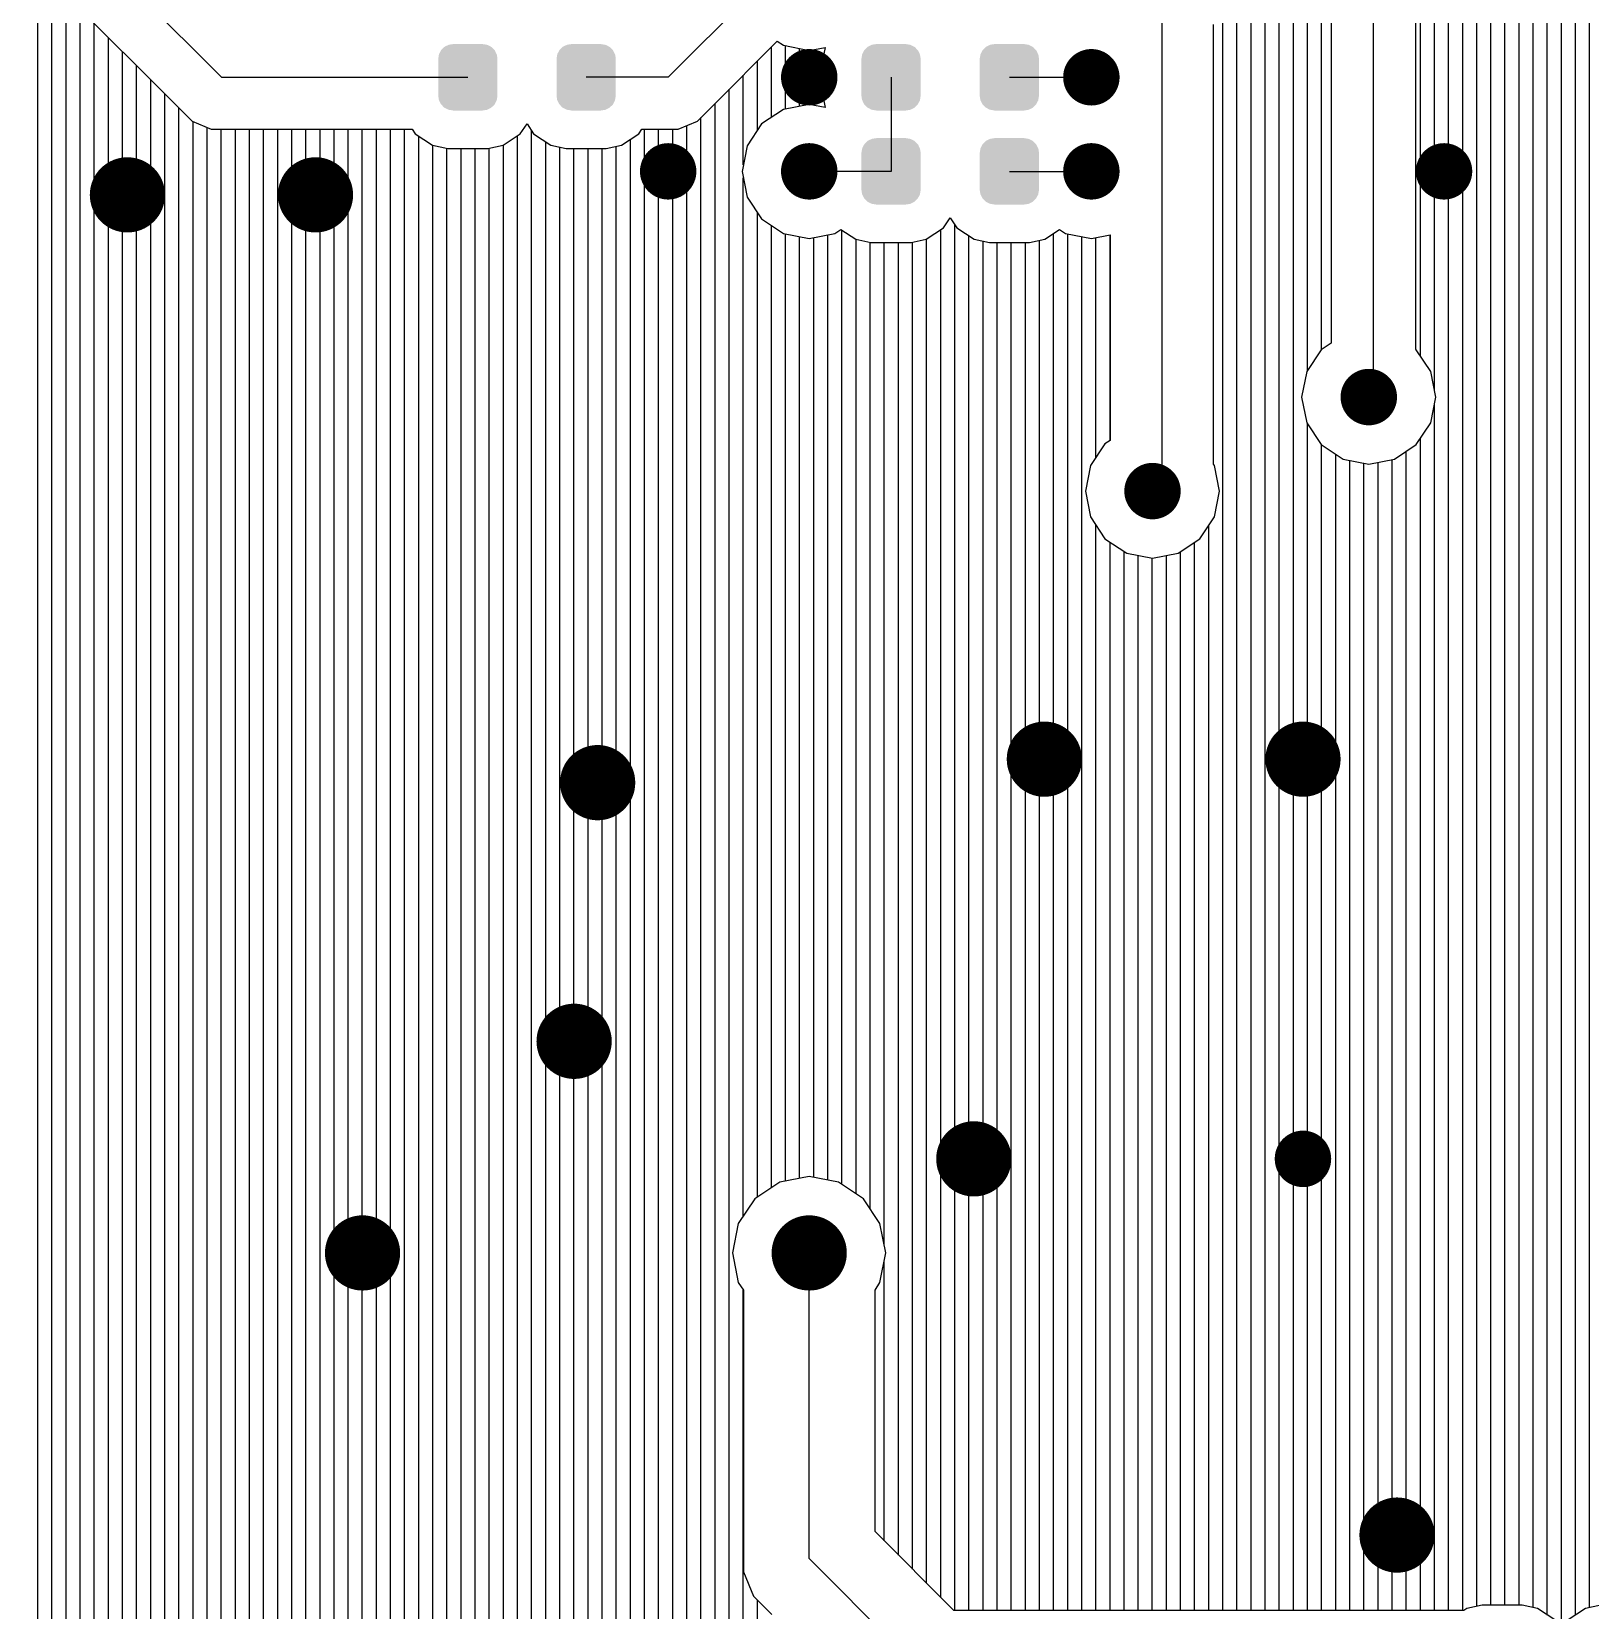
# Model space of a CAD drawing. Extents: x 295 to 953, y 10 to 290.
# Drawn here: x 617.91 to 652.65, y 162.68 to 197.86 of the extents above; entities that cross this region are included whole.
import ezdxf

# ---------------------------------------------------------------- set-up
doc = ezdxf.new("R2010")
doc.units = 0
doc.header["$LTSCALE"] = 5
doc.header["$MEASUREMENT"] = 0
doc.layers.get('0').update_dxf_attribs({"linetype": 'CONTINUOUS', "lineweight": 25})
doc.layers.add('DV-INT-A3_BOT', color=7, linetype='CONTINUOUS')

msp = doc.modelspace()

# ---------------------------------------------------------------- linework, layer by layer
for points, const_width in [([(635.554, 196.837, -1), (634.925, 196.837, -1)], 0.629), ([(641.84, 196.837, -1), (641.211, 196.837, -1)], 0.629), ([(632.41, 194.741, -1), (631.782, 194.741, -1)], 0.629), ([(635.554, 194.741, -1), (634.925, 194.741, -1)], 0.629), ([(641.84, 194.741, -1), (641.211, 194.741, -1)], 0.629), ([(649.698, 194.741, -1), (649.07, 194.741, -1)], 0.629), ([(620.466, 194.217, -1), (619.628, 194.217, -1)], 0.838), ([(624.657, 194.217, -1), (623.819, 194.217, -1)], 0.838), ([(648.022, 189.712, -1), (647.393, 189.712, -1)], 0.629), ([(643.202, 187.617, -1), (642.574, 187.617, -1)], 0.629), ([(640.897, 181.644, -1), (640.059, 181.644, -1)], 0.838), ([(646.66, 181.644, -1), (645.822, 181.644, -1)], 0.838), ([(630.944, 181.121, -1), (630.105, 181.121, -1)], 0.838), ([(630.42, 175.358, -1), (629.581, 175.358, -1)], 0.838), ([(639.326, 172.739, -1), (638.487, 172.739, -1)], 0.838), ([(646.555, 172.739, -1), (645.926, 172.739, -1)], 0.629), ([(625.705, 170.643, -1), (624.867, 170.643, -1)], 0.838), ([(635.658, 170.643, -1), (634.82, 170.643, -1)], 0.838), ([(648.755, 164.357, -1), (647.917, 164.357, -1)], 0.838)]:
    msp.add_lwpolyline(points, format="xyb", close=True, dxfattribs=dict(const_width=const_width))
for points in [[(628.279, 197.342), (628.273, 197.353), (626.988, 197.342), (626.99, 197.353)], [(628.273, 197.353), (628.233, 197.436), (626.99, 197.353), (627.034, 197.436)], [(628.233, 197.436), (628.224, 197.445), (627.034, 197.436), (627.039, 197.445)], [(628.224, 197.445), (628.16, 197.511), (627.039, 197.445), (627.108, 197.511)], [(628.16, 197.511), (628.147, 197.518), (627.108, 197.511), (627.115, 197.518)], [(628.147, 197.518), (628.067, 197.559), (627.115, 197.518), (627.202, 197.559)], [(628.067, 197.559), (628.046, 197.563), (627.202, 197.559), (627.209, 197.563)], [(628.046, 197.563), (627.964, 197.576), (627.209, 197.563), (627.302, 197.576)], [(627.964, 197.576), (627.964, 197.579), (627.302, 197.576), (627.302, 197.579)], [(630.915, 197.342), (630.909, 197.353), (629.624, 197.342), (629.626, 197.353)], [(630.909, 197.353), (630.869, 197.436), (629.626, 197.353), (629.67, 197.436)], [(630.869, 197.436), (630.86, 197.445), (629.67, 197.436), (629.675, 197.445)], [(630.86, 197.445), (630.796, 197.511), (629.675, 197.445), (629.744, 197.511)], [(630.796, 197.511), (630.783, 197.518), (629.744, 197.511), (629.751, 197.518)], [(630.783, 197.518), (630.703, 197.559), (629.751, 197.518), (629.838, 197.559)], [(630.703, 197.559), (630.682, 197.563), (629.838, 197.559), (629.845, 197.563)], [(630.682, 197.563), (630.6, 197.576), (629.845, 197.563), (629.938, 197.576)], [(630.6, 197.576), (630.6, 197.579), (629.938, 197.576), (629.938, 197.579)], [(637.708, 197.342), (637.703, 197.353), (636.418, 197.342), (636.42, 197.353)], [(637.703, 197.353), (637.663, 197.436), (636.42, 197.353), (636.464, 197.436)], [(637.663, 197.436), (637.654, 197.445), (636.464, 197.436), (636.469, 197.445)], [(637.654, 197.445), (637.59, 197.511), (636.469, 197.445), (636.537, 197.511)], [(637.59, 197.511), (637.577, 197.518), (636.537, 197.511), (636.545, 197.518)], [(637.577, 197.518), (637.497, 197.559), (636.545, 197.518), (636.632, 197.559)], [(637.497, 197.559), (637.475, 197.563), (636.632, 197.559), (636.639, 197.563)], [(637.475, 197.563), (637.393, 197.576), (636.639, 197.563), (636.731, 197.576)], [(637.393, 197.576), (637.393, 197.579), (636.731, 197.576), (636.731, 197.579)], [(640.345, 197.342), (640.339, 197.353), (639.054, 197.342), (639.056, 197.353)], [(640.339, 197.353), (640.299, 197.436), (639.056, 197.353), (639.1, 197.436)], [(640.299, 197.436), (640.29, 197.445), (639.1, 197.436), (639.105, 197.445)], [(640.29, 197.445), (640.226, 197.511), (639.105, 197.445), (639.174, 197.511)], [(640.226, 197.511), (640.213, 197.518), (639.174, 197.511), (639.181, 197.518)], [(640.213, 197.518), (640.133, 197.559), (639.181, 197.518), (639.268, 197.559)], [(640.133, 197.559), (640.111, 197.563), (639.268, 197.559), (639.275, 197.563)], [(640.111, 197.563), (640.03, 197.576), (639.275, 197.563), (639.367, 197.576)], [(640.03, 197.576), (640.03, 197.579), (639.367, 197.576), (639.367, 197.579)], [(628.293, 197.25), (628.279, 197.342), (626.973, 197.25), (626.988, 197.342)], [(628.293, 197.248), (628.293, 197.25), (626.973, 197.248), (626.973, 197.25)], [(628.293, 196.426), (628.293, 197.248), (626.973, 196.426), (626.973, 197.248)], [(630.929, 197.25), (630.915, 197.342), (629.609, 197.25), (629.624, 197.342)], [(630.929, 197.248), (630.929, 197.25), (629.609, 197.248), (629.609, 197.25)], [(630.929, 196.426), (630.929, 197.248), (629.609, 196.426), (629.609, 197.248)], [(637.722, 197.25), (637.708, 197.342), (636.402, 197.25), (636.418, 197.342)], [(637.722, 197.248), (637.722, 197.25), (636.402, 197.248), (636.402, 197.25)], [(637.722, 196.426), (637.722, 197.248), (636.402, 196.426), (636.402, 197.248)], [(640.359, 197.25), (640.345, 197.342), (639.038, 197.25), (639.054, 197.342)], [(640.359, 197.248), (640.359, 197.25), (639.038, 197.248), (639.038, 197.25)], [(640.359, 196.426), (640.359, 197.248), (639.038, 196.426), (639.038, 197.248)], [(628.293, 196.424), (628.293, 196.426), (626.973, 196.424), (626.973, 196.426)], [(628.277, 196.332), (628.293, 196.424), (626.987, 196.332), (626.973, 196.424)], [(628.275, 196.321), (628.277, 196.332), (626.992, 196.321), (626.987, 196.332)], [(628.231, 196.238), (628.275, 196.321), (627.032, 196.238), (626.992, 196.321)], [(630.929, 196.424), (630.929, 196.426), (629.609, 196.424), (629.609, 196.426)], [(630.913, 196.332), (630.929, 196.424), (629.623, 196.332), (629.609, 196.424)], [(630.911, 196.321), (630.913, 196.332), (629.628, 196.321), (629.623, 196.332)], [(630.867, 196.238), (630.911, 196.321), (629.668, 196.238), (629.628, 196.321)], [(637.722, 196.424), (637.722, 196.426), (636.402, 196.424), (636.402, 196.426)], [(637.707, 196.332), (637.722, 196.424), (636.416, 196.332), (636.402, 196.424)], [(637.705, 196.321), (637.707, 196.332), (636.422, 196.321), (636.416, 196.332)], [(637.661, 196.238), (637.705, 196.321), (636.462, 196.238), (636.422, 196.321)], [(640.359, 196.424), (640.359, 196.426), (639.038, 196.424), (639.038, 196.426)], [(640.343, 196.332), (640.359, 196.424), (639.052, 196.332), (639.038, 196.424)], [(640.341, 196.321), (640.343, 196.332), (639.058, 196.321), (639.052, 196.332)], [(640.297, 196.238), (640.341, 196.321), (639.098, 196.238), (639.058, 196.321)], [(628.226, 196.228), (628.231, 196.238), (627.041, 196.228), (627.032, 196.238)], [(628.158, 196.163), (628.226, 196.228), (627.105, 196.163), (627.041, 196.228)], [(628.15, 196.156), (628.158, 196.163), (627.118, 196.156), (627.105, 196.163)], [(628.063, 196.114), (628.15, 196.156), (627.198, 196.114), (627.118, 196.156)], [(628.056, 196.111), (628.063, 196.114), (627.22, 196.111), (627.198, 196.114)], [(627.964, 196.098), (628.056, 196.111), (627.302, 196.098), (627.22, 196.111)], [(627.964, 196.095), (627.964, 196.098), (627.302, 196.095), (627.302, 196.098)], [(630.862, 196.228), (630.867, 196.238), (629.678, 196.228), (629.668, 196.238)], [(630.794, 196.163), (630.862, 196.228), (629.741, 196.163), (629.678, 196.228)], [(630.787, 196.156), (630.794, 196.163), (629.754, 196.156), (629.741, 196.163)], [(630.699, 196.114), (630.787, 196.156), (629.834, 196.114), (629.754, 196.156)], [(630.692, 196.111), (630.699, 196.114), (629.856, 196.111), (629.834, 196.114)], [(630.6, 196.098), (630.692, 196.111), (629.938, 196.098), (629.856, 196.111)], [(630.6, 196.095), (630.6, 196.098), (629.938, 196.095), (629.938, 196.098)], [(637.656, 196.228), (637.661, 196.238), (636.471, 196.228), (636.462, 196.238)], [(637.587, 196.163), (637.656, 196.228), (636.535, 196.163), (636.471, 196.228)], [(637.58, 196.156), (637.587, 196.163), (636.548, 196.156), (636.535, 196.163)], [(637.493, 196.114), (637.58, 196.156), (636.628, 196.114), (636.548, 196.156)], [(637.486, 196.111), (637.493, 196.114), (636.649, 196.111), (636.628, 196.114)], [(637.393, 196.098), (637.486, 196.111), (636.731, 196.098), (636.649, 196.111)], [(637.393, 196.095), (637.393, 196.098), (636.731, 196.095), (636.731, 196.098)], [(640.292, 196.228), (640.297, 196.238), (639.107, 196.228), (639.098, 196.238)], [(640.223, 196.163), (640.292, 196.228), (639.171, 196.163), (639.107, 196.228)], [(640.216, 196.156), (640.223, 196.163), (639.184, 196.156), (639.171, 196.163)], [(640.129, 196.114), (640.216, 196.156), (639.264, 196.114), (639.184, 196.156)], [(640.122, 196.111), (640.129, 196.114), (639.286, 196.111), (639.264, 196.114)], [(640.03, 196.098), (640.122, 196.111), (639.367, 196.098), (639.286, 196.111)], [(640.03, 196.095), (640.03, 196.098), (639.367, 196.095), (639.367, 196.098)], [(637.722, 195.154), (637.708, 195.246), (636.402, 195.154), (636.418, 195.246)], [(637.708, 195.246), (637.703, 195.257), (636.418, 195.246), (636.42, 195.257)], [(637.703, 195.257), (637.663, 195.34), (636.42, 195.257), (636.464, 195.34)], [(637.663, 195.34), (637.654, 195.35), (636.464, 195.34), (636.469, 195.35)], [(637.654, 195.35), (637.59, 195.415), (636.469, 195.35), (636.537, 195.415)], [(637.59, 195.415), (637.577, 195.422), (636.537, 195.415), (636.545, 195.422)], [(637.577, 195.422), (637.497, 195.464), (636.545, 195.422), (636.632, 195.464)], [(637.497, 195.464), (637.475, 195.467), (636.632, 195.464), (636.639, 195.467)], [(637.475, 195.467), (637.393, 195.48), (636.639, 195.467), (636.731, 195.48)], [(637.393, 195.48), (637.393, 195.483), (636.731, 195.48), (636.731, 195.483)], [(640.359, 195.154), (640.345, 195.246), (639.038, 195.154), (639.054, 195.246)], [(640.345, 195.246), (640.339, 195.257), (639.054, 195.246), (639.056, 195.257)], [(640.339, 195.257), (640.299, 195.34), (639.056, 195.257), (639.1, 195.34)], [(640.299, 195.34), (640.29, 195.35), (639.1, 195.34), (639.105, 195.35)], [(640.29, 195.35), (640.226, 195.415), (639.105, 195.35), (639.174, 195.415)], [(640.226, 195.415), (640.213, 195.422), (639.174, 195.415), (639.181, 195.422)], [(640.213, 195.422), (640.133, 195.464), (639.181, 195.422), (639.268, 195.464)], [(640.133, 195.464), (640.111, 195.467), (639.268, 195.464), (639.275, 195.467)], [(640.111, 195.467), (640.03, 195.48), (639.275, 195.467), (639.367, 195.48)], [(640.03, 195.48), (640.03, 195.483), (639.367, 195.48), (639.367, 195.483)], [(637.722, 195.152), (637.722, 195.154), (636.402, 195.152), (636.402, 195.154)], [(637.722, 194.331), (637.722, 195.152), (636.402, 194.331), (636.402, 195.152)], [(640.359, 195.152), (640.359, 195.154), (639.038, 195.152), (639.038, 195.154)], [(640.359, 194.331), (640.359, 195.152), (639.038, 194.331), (639.038, 195.152)], [(637.722, 194.329), (637.722, 194.331), (636.402, 194.329), (636.402, 194.331)], [(637.707, 194.236), (637.722, 194.329), (636.416, 194.236), (636.402, 194.329)], [(637.705, 194.225), (637.707, 194.236), (636.422, 194.225), (636.416, 194.236)], [(637.661, 194.142), (637.705, 194.225), (636.462, 194.142), (636.422, 194.225)], [(640.359, 194.329), (640.359, 194.331), (639.038, 194.329), (639.038, 194.331)], [(640.343, 194.236), (640.359, 194.329), (639.052, 194.236), (639.038, 194.329)], [(640.341, 194.225), (640.343, 194.236), (639.058, 194.225), (639.052, 194.236)], [(640.297, 194.142), (640.341, 194.225), (639.098, 194.142), (639.058, 194.225)], [(637.656, 194.133), (637.661, 194.142), (636.471, 194.133), (636.462, 194.142)], [(637.587, 194.067), (637.656, 194.133), (636.535, 194.067), (636.471, 194.133)], [(637.58, 194.06), (637.587, 194.067), (636.548, 194.06), (636.535, 194.067)], [(637.493, 194.019), (637.58, 194.06), (636.628, 194.019), (636.548, 194.06)], [(637.486, 194.015), (637.493, 194.019), (636.649, 194.015), (636.628, 194.019)], [(637.393, 194.002), (637.486, 194.015), (636.731, 194.002), (636.649, 194.015)], [(637.393, 194), (637.393, 194.002), (636.731, 194), (636.731, 194.002)], [(640.292, 194.133), (640.297, 194.142), (639.107, 194.133), (639.098, 194.142)], [(640.223, 194.067), (640.292, 194.133), (639.171, 194.067), (639.107, 194.133)], [(640.216, 194.06), (640.223, 194.067), (639.184, 194.06), (639.171, 194.067)], [(640.129, 194.019), (640.216, 194.06), (639.264, 194.019), (639.184, 194.06)], [(640.122, 194.015), (640.129, 194.019), (639.286, 194.015), (639.264, 194.019)], [(640.03, 194.002), (640.122, 194.015), (639.367, 194.002), (639.286, 194.015)], [(640.03, 194), (640.03, 194.002), (639.367, 194), (639.367, 194.002)]]:
    msp.add_solid(points)
at = {"layer": 'DV-INT-A3_BOT'}
for p, q in [((649.485, 162.68), (649.485, 218.316)), ((649.799, 162.68), (649.799, 218.316)), ((650.113, 162.768), (650.113, 218.316)), ((650.427, 162.793), (650.427, 218.316)), ((650.742, 162.793), (650.742, 218.316)), ((651.056, 162.793), (651.056, 218.316)), ((651.37, 162.743), (651.37, 218.316)), ((651.685, 162.575), (651.685, 218.316)), ((651.999, 162.244), (651.999, 218.316)), ((652.313, 162.575), (652.313, 218.316)), ((652.628, 162.743), (652.628, 218.316)), ((646.027, 162.68), (646.027, 212.302)), ((644.77, 162.68), (644.77, 212.017)), ((645.084, 162.68), (645.084, 212.017)), ((645.398, 162.68), (645.398, 212.025)), ((645.713, 162.68), (645.713, 212.092)), ((646.341, 190.311), (646.341, 202.977)), ((647.812, 189.817), (647.812, 203.123)), ((649.17, 189.855), (649.17, 202.52)), ((646.656, 190.772), (646.656, 202.206)), ((646.869, 201.988), (646.869, 190.915)), ((648.755, 190.772), (648.755, 201.988)), ((648.856, 190.626), (648.856, 202.059)), ((617.951, 201.028), (622.142, 196.837)), ((617.591, 199.754), (621.162, 196.183)), ((618.052, 148.783), (618.052, 199.293)), ((618.366, 149.554), (618.366, 198.978)), ((634.192, 198.932), (632.096, 196.837)), ((643.097, 198.932), (643.097, 187.826)), ((618.681, 149.843), (618.681, 198.664)), ((618.995, 150.028), (618.995, 198.35)), ((644.455, 162.68), (644.455, 198.329)), ((619.309, 150.09), (619.309, 198.035)), ((619.624, 150.111), (619.624, 197.721)), ((644.25, 188.216), (644.25, 198.015)), ((619.938, 150.049), (619.938, 197.407)), ((633.073, 196.183), (634.527, 197.642)), ((634.397, 195.944), (634.397, 197.512)), ((634.527, 197.642), (634.665, 197.549)), ((634.665, 197.549), (635.239, 197.436)), ((634.711, 196.129), (634.711, 197.541)), ((635.026, 196.191), (635.026, 197.478)), ((635.239, 197.436), (635.591, 197.503)), ((635.34, 196.212), (635.34, 197.457)), ((635.591, 197.503), (635.562, 197.361)), ((635.562, 197.361), (635.562, 196.309)), ((620.252, 149.948), (620.252, 197.092)), ((634.083, 195.655), (634.083, 197.197)), ((620.567, 150.153), (620.567, 196.778)), ((622.142, 196.837), (627.633, 196.837)), ((632.096, 196.837), (630.269, 196.837)), ((633.768, 194.884), (633.768, 196.883)), ((637.062, 196.837), (637.062, 194.741)), ((639.699, 196.837), (641.526, 196.837)), ((620.881, 150.216), (620.881, 196.464)), ((633.454, 150.22), (633.454, 196.569)), ((635.562, 196.309), (635.591, 196.166)), ((621.162, 196.183), (621.489, 195.856)), ((621.195, 150.22), (621.195, 196.15)), ((632.746, 195.856), (633.073, 196.183)), ((632.825, 150.191), (632.825, 195.94)), ((633.14, 150.22), (633.14, 196.254)), ((634.665, 196.12), (634.179, 195.797)), ((635.239, 196.233), (634.665, 196.12)), ((635.591, 196.166), (635.239, 196.233)), ((621.489, 195.856), (621.912, 195.684)), ((621.51, 150.22), (621.51, 195.848)), ((621.824, 150.212), (621.824, 195.718)), ((621.912, 195.684), (622.369, 195.684)), ((622.138, 150.145), (622.138, 195.684)), ((622.369, 195.684), (626.392, 195.684)), ((622.453, 149.935), (622.453, 195.684)), ((622.767, 149.831), (622.767, 195.684)), ((623.081, 150.074), (623.081, 195.684)), ((623.396, 150.191), (623.396, 195.684)), ((623.71, 150.22), (623.71, 195.684)), ((624.024, 150.22), (624.024, 195.684)), ((624.339, 150.22), (624.339, 195.684)), ((624.653, 150.174), (624.653, 195.684)), ((624.967, 150.019), (624.967, 195.684)), ((625.281, 149.701), (625.281, 195.684)), ((625.596, 147.995), (625.596, 195.684)), ((625.91, 148.016), (625.91, 195.684)), ((626.224, 147.953), (626.224, 195.684)), ((626.392, 195.684), (626.459, 195.58)), ((628.802, 195.58), (628.953, 195.802)), ((628.953, 195.802), (629.099, 195.58)), ((629.053, 145.602), (629.053, 195.642)), ((631.442, 195.58), (631.509, 195.684)), ((631.509, 195.684), (631.866, 195.684)), ((631.568, 150.145), (631.568, 195.684)), ((631.866, 195.684), (632.322, 195.684)), ((631.882, 149.935), (631.882, 195.684)), ((632.197, 149.831), (632.197, 195.684)), ((632.322, 195.684), (632.746, 195.856)), ((632.511, 150.074), (632.511, 195.76)), ((634.179, 195.797), (633.856, 195.311)), ((626.459, 195.58), (626.845, 195.324)), ((626.539, 147.819), (626.539, 195.525)), ((626.845, 195.324), (627.184, 195.253)), ((626.853, 147.605), (626.853, 195.32)), ((627.167, 147.144), (627.167, 195.257)), ((627.184, 195.253), (628.077, 195.253)), ((627.482, 145.602), (627.482, 195.253)), ((627.796, 145.602), (627.796, 195.253)), ((628.077, 195.253), (628.416, 195.324)), ((628.11, 145.602), (628.11, 195.261)), ((628.416, 195.324), (628.802, 195.58)), ((628.425, 145.602), (628.425, 195.328)), ((628.739, 145.602), (628.739, 195.538)), ((629.099, 195.58), (629.485, 195.324)), ((629.368, 149.546), (629.368, 195.399)), ((629.485, 195.324), (629.825, 195.253)), ((629.682, 149.948), (629.682, 195.282)), ((629.825, 195.253), (630.717, 195.253)), ((629.996, 150.153), (629.996, 195.253)), ((630.311, 150.216), (630.311, 195.253)), ((630.625, 150.22), (630.625, 195.253)), ((630.717, 195.253), (631.057, 195.324)), ((630.939, 150.22), (630.939, 195.299)), ((631.057, 195.324), (631.442, 195.58)), ((631.254, 150.212), (631.254, 195.454)), ((633.856, 195.311), (633.743, 194.741)), ((633.743, 194.741), (633.856, 194.167)), ((633.768, 171.465), (633.768, 194.595)), ((637.062, 194.741), (635.239, 194.741)), ((639.699, 194.741), (641.526, 194.741)), ((633.856, 194.167), (634.179, 193.681)), ((634.083, 171.888), (634.083, 193.824)), ((634.179, 193.681), (634.665, 193.358)), ((634.397, 172.097), (634.397, 193.534)), ((637.846, 193.228), (638.232, 193.484)), ((638.232, 193.484), (638.383, 193.706)), ((638.383, 193.706), (638.529, 193.484)), ((638.483, 162.68), (638.483, 193.547)), ((638.529, 193.484), (638.915, 193.228)), ((634.665, 193.358), (635.239, 193.245)), ((634.711, 172.244), (634.711, 193.35)), ((635.026, 172.307), (635.026, 193.287)), ((635.239, 193.245), (635.809, 193.358)), ((635.34, 172.328), (635.34, 193.266)), ((635.654, 172.265), (635.654, 193.329)), ((635.809, 193.358), (635.943, 193.446)), ((635.943, 193.446), (636.274, 193.228)), ((635.969, 172.169), (635.969, 193.43)), ((636.274, 193.228), (636.614, 193.157)), ((636.283, 171.959), (636.283, 193.224)), ((636.597, 171.62), (636.597, 193.161)), ((636.614, 193.157), (637.507, 193.157)), ((636.912, 170.807), (636.912, 193.157)), ((637.226, 163.912), (637.226, 193.157)), ((637.507, 193.157), (637.846, 193.228)), ((637.54, 163.598), (637.54, 193.166)), ((637.854, 163.284), (637.854, 193.233)), ((638.169, 162.969), (638.169, 193.442)), ((638.797, 162.68), (638.797, 193.304)), ((638.915, 193.228), (639.254, 193.157)), ((639.112, 162.68), (639.112, 193.186)), ((639.254, 193.157), (640.147, 193.157)), ((639.426, 162.68), (639.426, 193.157)), ((639.74, 162.68), (639.74, 193.157)), ((640.055, 162.68), (640.055, 193.157)), ((640.147, 193.157), (640.486, 193.228)), ((640.369, 162.68), (640.369, 193.203)), ((640.486, 193.228), (640.818, 193.446)), ((640.683, 162.68), (640.683, 193.358)), ((640.818, 193.446), (640.952, 193.358)), ((640.952, 193.358), (641.526, 193.245)), ((640.998, 162.68), (640.998, 193.35)), ((641.312, 162.68), (641.312, 193.287)), ((641.526, 193.245), (641.945, 193.329)), ((641.626, 188.371), (641.626, 193.266)), ((641.941, 188.748), (641.941, 193.329)), ((641.945, 193.329), (641.945, 188.748)), ((646.647, 190.768), (646.324, 190.282)), ((646.869, 190.915), (646.647, 190.768)), ((648.764, 190.768), (648.755, 190.772)), ((649.086, 190.282), (648.764, 190.768)), ((646.324, 190.282), (646.211, 189.712)), ((649.2, 189.712), (649.086, 190.282)), ((646.211, 189.712), (646.324, 189.138)), ((647.708, 189.712), (647.812, 189.817)), ((649.086, 189.138), (649.2, 189.712)), ((649.17, 162.68), (649.17, 189.565)), ((646.324, 189.138), (646.647, 188.652)), ((646.341, 162.68), (646.341, 189.109)), ((648.764, 188.652), (649.086, 189.138)), ((641.828, 188.673), (641.505, 188.187)), ((641.945, 188.748), (641.828, 188.673)), ((646.647, 188.652), (647.133, 188.329)), ((646.656, 162.68), (646.656, 188.648)), ((648.277, 188.329), (648.764, 188.652)), ((648.856, 162.68), (648.856, 188.794)), ((644.267, 188.187), (644.25, 188.216)), ((646.97, 162.68), (646.97, 188.434)), ((647.133, 188.329), (647.708, 188.216)), ((647.284, 162.68), (647.284, 188.3)), ((647.599, 162.68), (647.599, 188.237)), ((647.708, 188.216), (648.277, 188.329)), ((647.913, 162.68), (647.913, 188.258)), ((648.227, 162.68), (648.227, 188.321)), ((648.542, 162.68), (648.542, 188.505)), ((641.505, 188.187), (641.392, 187.617)), ((644.38, 187.617), (644.267, 188.187)), ((641.392, 187.617), (641.505, 187.042)), ((643.097, 187.826), (642.888, 187.617)), ((644.267, 187.042), (644.38, 187.617)), ((641.505, 187.042), (641.828, 186.556)), ((641.626, 162.68), (641.626, 186.858)), ((643.944, 186.556), (644.267, 187.042)), ((644.141, 162.68), (644.141, 186.854)), ((641.828, 186.556), (642.314, 186.234)), ((641.941, 162.68), (641.941, 186.481)), ((643.458, 186.234), (643.944, 186.556)), ((643.827, 162.68), (643.827, 186.481)), ((642.255, 162.68), (642.255, 186.271)), ((642.314, 186.234), (642.888, 186.12)), ((642.569, 162.68), (642.569, 186.183)), ((642.884, 162.68), (642.884, 186.12)), ((642.888, 186.12), (643.458, 186.234)), ((643.198, 162.68), (643.198, 186.183)), ((643.512, 162.68), (643.512, 186.271)), ((634.581, 172.219), (634.028, 171.85)), ((635.239, 172.349), (634.581, 172.219)), ((635.893, 172.219), (635.239, 172.349)), ((636.446, 171.85), (635.893, 172.219)), ((634.028, 171.85), (633.659, 171.297)), ((636.815, 171.297), (636.446, 171.85)), ((633.659, 171.297), (633.529, 170.643)), ((636.945, 170.643), (636.815, 171.297)), ((633.529, 170.643), (633.659, 169.985)), ((635.239, 163.833), (635.239, 170.643)), ((636.815, 169.985), (636.945, 170.643)), ((636.912, 164.227), (636.912, 170.475)), ((633.659, 169.985), (633.772, 169.817)), ((636.706, 169.817), (636.815, 169.985)), ((633.768, 150.22), (633.768, 169.817)), ((633.772, 169.817), (633.772, 163.539)), ((636.706, 164.436), (636.706, 169.817)), ((638.462, 162.68), (636.706, 164.436)), ((637.859, 161.213), (635.239, 163.833)), ((633.772, 163.539), (633.995, 162.999)), ((633.995, 162.999), (634.405, 162.588)), ((634.083, 150.174), (634.083, 162.911)), ((649.828, 162.68), (638.462, 162.68)), ((649.895, 162.722), (649.828, 162.68)), ((650.235, 162.793), (649.895, 162.722)), ((651.127, 162.793), (650.235, 162.793)), ((651.467, 162.722), (651.127, 162.793)), ((651.852, 162.466), (651.467, 162.722)), ((652.536, 162.722), (652.15, 162.466)), ((652.875, 162.793), (652.536, 162.722))]:
    msp.add_line(p, q, dxfattribs=at)

doc.saveas('drawing.dxf')
